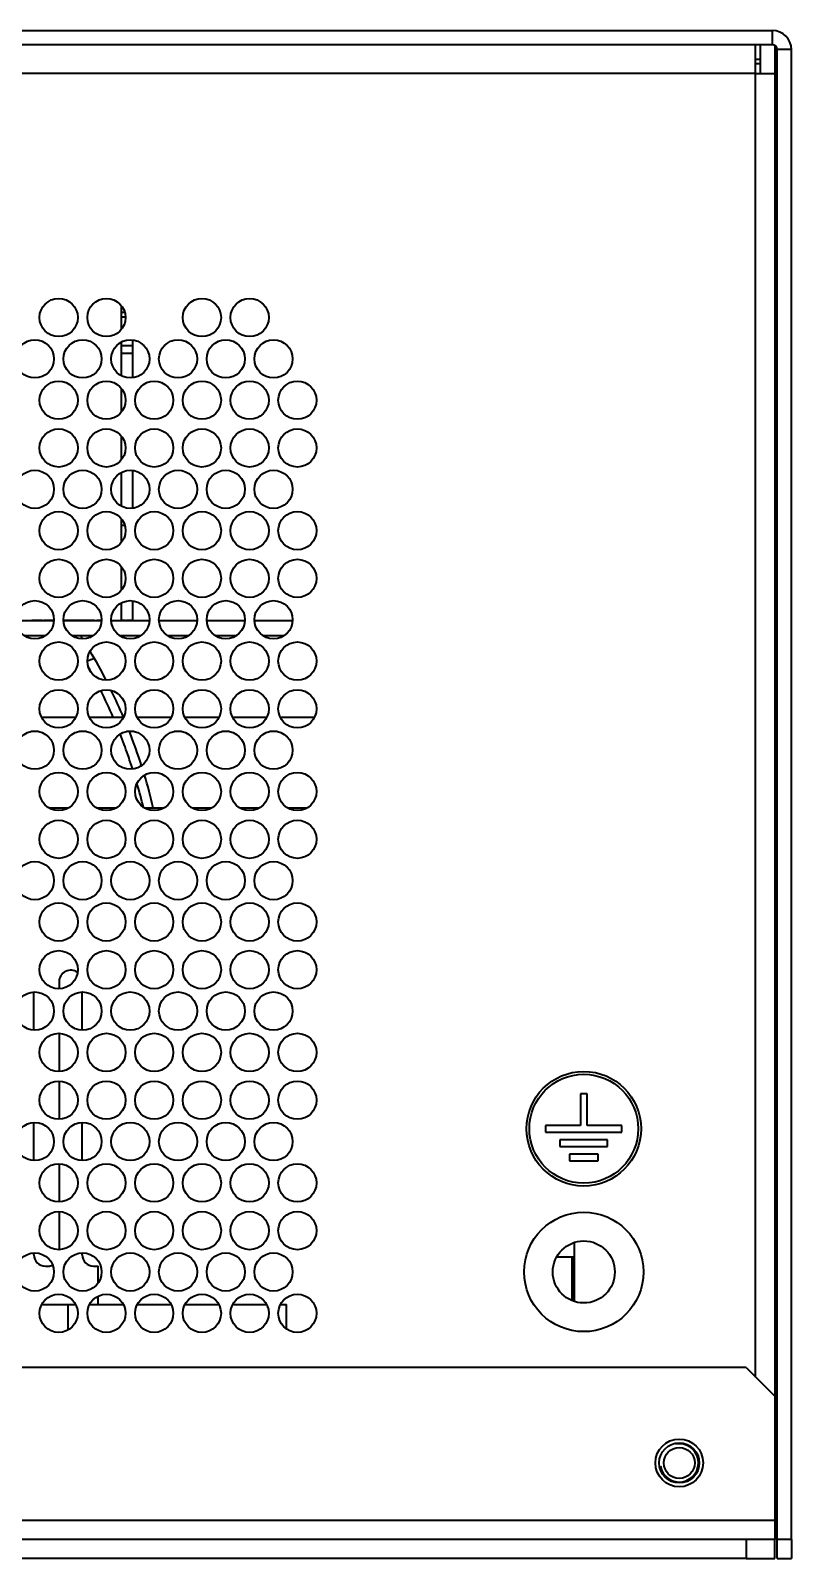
# Model space of a CAD drawing. Header units: millimetres. Extents: x 0 to 2100, y 0 to 1485.
# Drawn here: x 1827.4 to 1907.1, y 412.4 to 572.4 of the extents above; entities that cross this region are included whole.
import ezdxf

# ---------------------------------------------------------------- set-up
doc = ezdxf.new("R2010")
doc.units = ezdxf.units.MM
doc.header["$LTSCALE"] = 5
doc.layers.add('가시적인 것(ISO)', color=3, linetype='Continuous', lineweight=40)
doc.layers.add('가시적인 좁은 것(ISO)', color=3, linetype='Continuous', lineweight=35)

msp = doc.modelspace()

# ---------------------------------------------------------------- linework, layer by layer
at = {"layer": '가시적인 것(ISO)'}
for p, q in [((1520.562, 572.396), (1905.062, 572.396)), ((1905.062, 570.896), (1520.562, 570.896)), ((1903.312, 567.896), (1903.312, 570.896)), ((1903.812, 567.896), (1903.812, 570.896)), ((1905.312, 570.829), (1905.312, 567.896)), ((1905.562, 414.396), (1905.562, 570.396)), ((1907.062, 414.396), (1907.062, 570.396)), ((1903.312, 569.396), (1903.812, 569.396)), ((1903.812, 568.896), (1903.312, 568.896)), ((1903.312, 567.896), (1905.312, 567.896)), ((1905.312, 567.896), (1905.312, 429.396)), ((1836.903, 541.133), (1836.903, 543.558)), ((1836.903, 542.896), (1837.235, 542.896)), ((1837.312, 542.396), (1836.903, 542.396)), ((1836.903, 536.234), (1836.903, 539.797)), ((1838.082, 539.396), (1836.903, 539.396)), ((1838.082, 536.034), (1838.082, 539.997)), ((1836.903, 538.596), (1838.082, 538.596)), ((1836.903, 532.473), (1836.903, 534.898)), ((1836.903, 527.473), (1836.903, 529.898)), ((1836.903, 522.574), (1836.903, 526.137)), ((1838.082, 522.374), (1838.082, 526.337)), ((1836.903, 518.813), (1836.903, 521.238)), ((1836.903, 520.596), (1837.229, 520.596)), ((1836.903, 513.813), (1836.903, 516.238)), ((1836.903, 510.596), (1836.903, 512.477)), ((1838.082, 510.596), (1838.082, 512.677)), ((1829.81, 510.596), (1825.815, 510.596)), ((1827.955, 510.606), (1827.484, 510.606)), ((1827.484, 510.596), (1827.484, 510.606)), ((1828.144, 510.606), (1827.955, 510.606)), ((1827.955, 510.596), (1827.955, 510.606)), ((1828.617, 510.606), (1828.144, 510.606)), ((1828.144, 510.596), (1828.144, 510.606)), ((1828.617, 510.596), (1828.617, 510.606)), ((1828.754, 510.596), (1828.754, 510.606)), ((1834.81, 510.596), (1830.815, 510.596)), ((1830.881, 510.596), (1830.881, 510.606)), ((1831.388, 510.606), (1831.199, 510.606)), ((1831.621, 510.606), (1831.388, 510.606)), ((1831.388, 510.596), (1831.388, 510.606)), ((1832.784, 510.606), (1831.621, 510.606)), ((1831.621, 510.596), (1831.621, 510.606)), ((1832.784, 510.596), (1832.784, 510.606)), ((1833.322, 510.606), (1832.784, 510.606)), ((1833.517, 510.606), (1833.322, 510.606)), ((1833.322, 510.596), (1833.322, 510.606)), ((1834.077, 510.606), (1833.517, 510.606)), ((1833.517, 510.596), (1833.517, 510.606)), ((1834.077, 510.596), (1834.077, 510.606)), ((1834.31, 510.596), (1834.31, 510.606)), ((1834.81, 510.606), (1834.661, 510.606)), ((1834.661, 510.596), (1834.661, 510.606)), ((1839.81, 510.596), (1835.815, 510.596)), ((1837.294, 510.606), (1836.903, 510.606)), ((1837.294, 510.596), (1837.294, 510.606)), ((1838.082, 510.606), (1837.405, 510.606)), ((1837.405, 510.596), (1837.405, 510.606)), ((1844.81, 510.596), (1840.815, 510.596)), ((1849.81, 510.596), (1845.815, 510.596)), ((1854.81, 510.596), (1850.815, 510.596)), ((1828.866, 508.996), (1826.759, 508.996)), ((1833.866, 508.996), (1831.759, 508.996)), ((1838.866, 508.996), (1836.759, 508.996)), ((1843.866, 508.996), (1841.759, 508.996)), ((1848.866, 508.996), (1846.759, 508.996)), ((1853.866, 508.996), (1851.759, 508.996)), ((1828.511, 500.496), (1832.113, 500.496)), ((1833.511, 500.496), (1837.113, 500.496)), ((1838.511, 500.496), (1842.113, 500.496)), ((1843.511, 500.496), (1847.113, 500.496)), ((1848.511, 500.496), (1852.113, 500.496)), ((1853.511, 500.496), (1857.113, 500.496)), ((1828.21, 498.996), (1827.414, 498.996)), ((1833.21, 498.996), (1832.414, 498.996)), ((1838.21, 498.996), (1837.414, 498.996)), ((1843.21, 498.996), (1842.414, 498.996)), ((1848.21, 498.996), (1847.414, 498.996)), ((1853.21, 498.996), (1852.414, 498.996)), ((1829.275, 490.996), (1831.35, 490.996)), ((1834.275, 490.996), (1836.349, 490.996)), ((1839.275, 490.996), (1841.35, 490.996)), ((1844.275, 490.996), (1846.35, 490.996)), ((1849.275, 490.996), (1851.349, 490.996)), ((1854.275, 490.996), (1856.35, 490.996)), ((1830.363, 472.796), (1830.363, 472.046)), ((1827.713, 467.718), (1827.713, 471.713)), ((1832.763, 467.716), (1832.763, 471.715)), ((1830.363, 467.385), (1830.363, 463.386)), ((1830.363, 462.385), (1830.363, 458.386)), ((1885.662, 461.046), (1884.962, 461.046)), ((1884.962, 461.046), (1884.962, 457.746)), ((1885.662, 457.746), (1885.662, 461.046)), ((1827.713, 454.058), (1827.713, 458.053)), ((1832.763, 454.056), (1832.763, 458.055)), ((1884.962, 457.746), (1881.312, 457.746)), ((1881.312, 457.746), (1881.312, 457.046)), ((1889.312, 457.746), (1885.662, 457.746)), ((1889.312, 457.046), (1889.312, 457.746)), ((1881.312, 457.046), (1889.312, 457.046)), ((1887.812, 456.246), (1882.812, 456.246)), ((1882.812, 456.246), (1882.812, 455.546)), ((1887.812, 455.546), (1887.812, 456.246)), ((1882.812, 455.546), (1887.812, 455.546)), ((1886.812, 454.746), (1883.812, 454.746)), ((1883.812, 454.746), (1883.812, 454.046)), ((1886.812, 454.046), (1886.812, 454.746)), ((1830.363, 453.725), (1830.363, 449.726)), ((1883.812, 454.046), (1886.812, 454.046)), ((1830.363, 448.725), (1830.363, 444.726)), ((1884.312, 445.488), (1884.312, 439.303)), ((1827.713, 444.196), (1827.713, 444.393)), ((1832.763, 444.196), (1832.763, 444.395)), ((1882.483, 443.996), (1884.101, 443.996)), ((1884.101, 443.996), (1884.125, 443.996)), ((1884.101, 439.38), (1884.101, 443.996)), ((1884.125, 443.996), (1884.312, 443.996)), ((1884.125, 439.37), (1884.125, 443.996)), ((1828.913, 442.996), (1829.163, 442.996)), ((1833.963, 442.996), (1834.463, 442.996)), ((1834.463, 441.266), (1834.463, 442.996)), ((1828.542, 438.996), (1831.287, 438.996)), ((1831.287, 438.996), (1832.083, 438.996)), ((1831.287, 436.319), (1831.287, 438.996)), ((1833.542, 438.996), (1837.083, 438.996)), ((1834.463, 438.996), (1834.463, 439.876)), ((1838.542, 438.996), (1842.083, 438.996)), ((1843.542, 438.996), (1847.083, 438.996)), ((1848.542, 438.996), (1852.083, 438.996)), ((1853.542, 438.996), (1854.162, 438.996)), ((1854.162, 436.43), (1854.162, 438.996)), ((1902.312, 432.396), (1523.312, 432.396)), ((1902.312, 432.396), (1905.312, 429.396)), ((1905.312, 429.396), (1905.312, 416.396)), ((1905.312, 416.396), (1905.312, 414.396)), ((1902.312, 414.396), (1523.312, 414.396)), ((1902.312, 414.396), (1902.312, 412.396)), ((1905.312, 414.396), (1902.312, 414.396)), ((1905.312, 412.396), (1905.312, 414.396)), ((1905.562, 412.396), (1905.562, 414.396)), ((1907.062, 414.396), (1907.062, 412.396)), ((1902.312, 412.396), (1523.312, 412.396)), ((1902.312, 412.396), (1905.312, 412.396)), ((1905.562, 412.396), (1907.062, 412.396))]:
    msp.add_line(p, q, dxfattribs=at)
for centre, radius in [((1830.312, 542.346), 2), ((1835.312, 542.346), 2), ((1845.312, 542.346), 2), ((1850.312, 542.346), 2), ((1827.812, 538.016), 2), ((1832.812, 538.016), 2), ((1837.812, 538.016), 2), ((1842.812, 538.016), 2), ((1847.812, 538.016), 2), ((1852.812, 538.016), 2), ((1830.312, 533.686), 2), ((1835.312, 533.686), 2), ((1840.312, 533.686), 2), ((1845.312, 533.686), 2), ((1850.312, 533.686), 2), ((1855.312, 533.686), 2), ((1830.312, 528.686), 2), ((1835.312, 528.686), 2), ((1840.312, 528.686), 2), ((1845.312, 528.686), 2), ((1850.312, 528.686), 2), ((1855.312, 528.686), 2), ((1827.812, 524.356), 2), ((1832.812, 524.356), 2), ((1837.812, 524.356), 2), ((1842.812, 524.356), 2), ((1847.812, 524.356), 2), ((1852.812, 524.356), 2), ((1830.312, 520.026), 2), ((1835.312, 520.026), 2), ((1840.312, 520.026), 2), ((1845.312, 520.026), 2), ((1850.312, 520.026), 2), ((1855.312, 520.026), 2), ((1830.312, 515.026), 2), ((1835.312, 515.026), 2), ((1840.312, 515.026), 2), ((1845.312, 515.026), 2), ((1850.312, 515.026), 2), ((1855.312, 515.026), 2), ((1827.812, 510.696), 2), ((1832.812, 510.696), 2), ((1837.812, 510.696), 2), ((1842.812, 510.696), 2), ((1847.812, 510.696), 2), ((1852.812, 510.696), 2), ((1830.312, 506.366), 2), ((1835.312, 506.366), 2), ((1840.312, 506.366), 2), ((1845.312, 506.366), 2), ((1850.312, 506.366), 2), ((1855.312, 506.366), 2), ((1830.312, 501.366), 2), ((1835.312, 501.366), 2), ((1840.312, 501.366), 2), ((1845.312, 501.366), 2), ((1850.312, 501.366), 2), ((1855.312, 501.366), 2), ((1827.812, 497.036), 2), ((1832.812, 497.036), 2), ((1837.812, 497.036), 2), ((1842.812, 497.036), 2), ((1847.812, 497.036), 2), ((1852.812, 497.036), 2), ((1830.312, 492.706), 2), ((1835.312, 492.706), 2), ((1840.312, 492.706), 2), ((1845.312, 492.706), 2), ((1850.312, 492.706), 2), ((1855.312, 492.706), 2), ((1830.312, 487.706), 2), ((1835.312, 487.706), 2), ((1840.312, 487.706), 2), ((1845.312, 487.706), 2), ((1850.312, 487.706), 2), ((1855.312, 487.706), 2), ((1827.812, 483.376), 2), ((1832.812, 483.376), 2), ((1837.812, 483.376), 2), ((1842.812, 483.376), 2), ((1847.812, 483.376), 2), ((1852.812, 483.376), 2), ((1830.312, 479.046), 2), ((1835.312, 479.046), 2), ((1840.312, 479.046), 2), ((1845.312, 479.046), 2), ((1850.312, 479.046), 2), ((1855.312, 479.046), 2), ((1830.312, 474.046), 2), ((1835.312, 474.046), 2), ((1840.312, 474.046), 2), ((1845.312, 474.046), 2), ((1850.312, 474.046), 2), ((1855.312, 474.046), 2), ((1827.812, 469.716), 2), ((1832.812, 469.716), 2), ((1837.812, 469.716), 2), ((1842.812, 469.716), 2), ((1847.812, 469.716), 2), ((1852.812, 469.716), 2), ((1830.312, 465.386), 2), ((1835.312, 465.386), 2), ((1840.312, 465.386), 2), ((1845.312, 465.386), 2), ((1850.312, 465.386), 2), ((1855.312, 465.386), 2), ((1885.312, 457.396), 6), ((1885.312, 457.396), 5.7), ((1830.312, 460.386), 2), ((1835.312, 460.386), 2), ((1840.312, 460.386), 2), ((1845.312, 460.386), 2), ((1850.312, 460.386), 2), ((1855.312, 460.386), 2), ((1827.812, 456.056), 2), ((1832.812, 456.056), 2), ((1837.812, 456.056), 2), ((1842.812, 456.056), 2), ((1847.812, 456.056), 2), ((1852.812, 456.056), 2), ((1830.312, 451.726), 2), ((1835.312, 451.726), 2), ((1840.312, 451.726), 2), ((1845.312, 451.726), 2), ((1850.312, 451.726), 2), ((1855.312, 451.726), 2), ((1830.312, 446.726), 2), ((1835.312, 446.726), 2), ((1840.312, 446.726), 2), ((1845.312, 446.726), 2), ((1850.312, 446.726), 2), ((1855.312, 446.726), 2), ((1885.312, 442.396), 3.25), ((1827.812, 442.396), 2), ((1832.812, 442.396), 2), ((1837.812, 442.396), 2), ((1842.812, 442.396), 2), ((1847.812, 442.396), 2), ((1852.812, 442.396), 2), ((1830.312, 438.066), 2), ((1835.312, 438.066), 2), ((1840.312, 438.066), 2), ((1845.312, 438.066), 2), ((1850.312, 438.066), 2), ((1855.312, 438.066), 2), ((1895.312, 422.396), 2.5), ((1895.312, 422.396), 2.1), ((1895.312, 422.396), 1.621)]:
    msp.add_circle(centre, radius, dxfattribs=at)
for centre, radius, start, end in [((1905.062, 570.396), 2, 0, 90), ((1905.062, 570.396), 0.5, 0, 90), ((1782.812, 477.396), 59, 32.03987, 32.38415), ((1782.812, 477.396), 59, 27.20151, 30.57923), ((1894.427, 346.5), 171.13, 110.65571, 110.92381), ((1782.812, 477.396), 59, 23.04945, 26.04341), ((1782.812, 477.396), 59, 17.78851, 21.4754), ((1782.812, 477.396), 59, 13.32701, 16.78151), ((1831.563, 472.796), 1.2, 52.67052, 180), ((1828.913, 444.196), 1.2, 180, 270), ((1833.963, 444.196), 1.2, 180, 270), ((1829.163, 444.196), 1.2, 270, 295.51038)]:
    msp.add_arc(centre, radius, start, end, dxfattribs=at)
for points, degree in [([(1829.438, 510.606), (1829.235, 510.606), (1828.917, 510.606), (1828.819, 510.606), (1828.754, 510.606)], 2), ([(1830.881, 510.606), (1830.858, 510.606), (1830.814, 510.606)], 2), ([(1831.199, 510.606), (1831.116, 510.606), (1831.009, 510.606), (1830.924, 510.606), (1830.881, 510.606)], 2), ([(1834.661, 510.606), (1834.598, 510.606), (1834.392, 510.606), (1834.31, 510.606)], 2), ([(1833.776, 505.085), (1833.656, 505.306), (1833.534, 505.527), (1833.409, 505.749)], 3), ([(1836.013, 500.495), (1835.617, 501.407), (1835.186, 502.336), (1834.718, 503.275)], 3), ([(1839.18, 491.057), (1838.99, 491.842), (1838.769, 492.683), (1838.51, 493.573)], 3)]:
    msp.add_open_spline(points, degree=degree, dxfattribs=at)
for points, degree, knots in [([(1829.81, 510.606), (1829.798, 510.606), (1829.623, 510.606), (1829.438, 510.606)], 2, [1.917276, 1.917276, 1.917276, 2, 3, 3, 3]), ([(1838.06, 495.051), (1837.899, 495.553), (1837.727, 496.068), (1837.299, 497.289), (1837.034, 498.001), (1836.746, 498.728)], 3, [0.70279556, 0.70279556, 0.70279556, 0.70279556, 0.92164648, 0.92164648, 1.21100846, 1.21100846, 1.21100846, 1.21100846])]:
    msp.add_open_spline(points, degree=degree, knots=knots, dxfattribs=at)
at = {"layer": '가시적인 좁은 것(ISO)'}
for p, q in [((1905.062, 570.896), (1905.062, 572.396)), ((1907.062, 570.396), (1905.562, 570.396)), ((1903.312, 567.896), (1522.312, 567.896)), ((1903.312, 431.396), (1903.312, 567.896)), ((1829.438, 510.596), (1829.438, 510.606)), ((1831.199, 510.596), (1831.199, 510.606)), ((1520.312, 416.396), (1905.312, 416.396)), ((1907.062, 414.396), (1905.562, 414.396))]:
    msp.add_line(p, q, dxfattribs=at)
msp.add_circle((1885.312, 442.396), 6.25, dxfattribs=at)
msp.add_arc((1895.312, 422.396), 2, 190, 100, dxfattribs=at)

doc.saveas('drawing.dxf')
